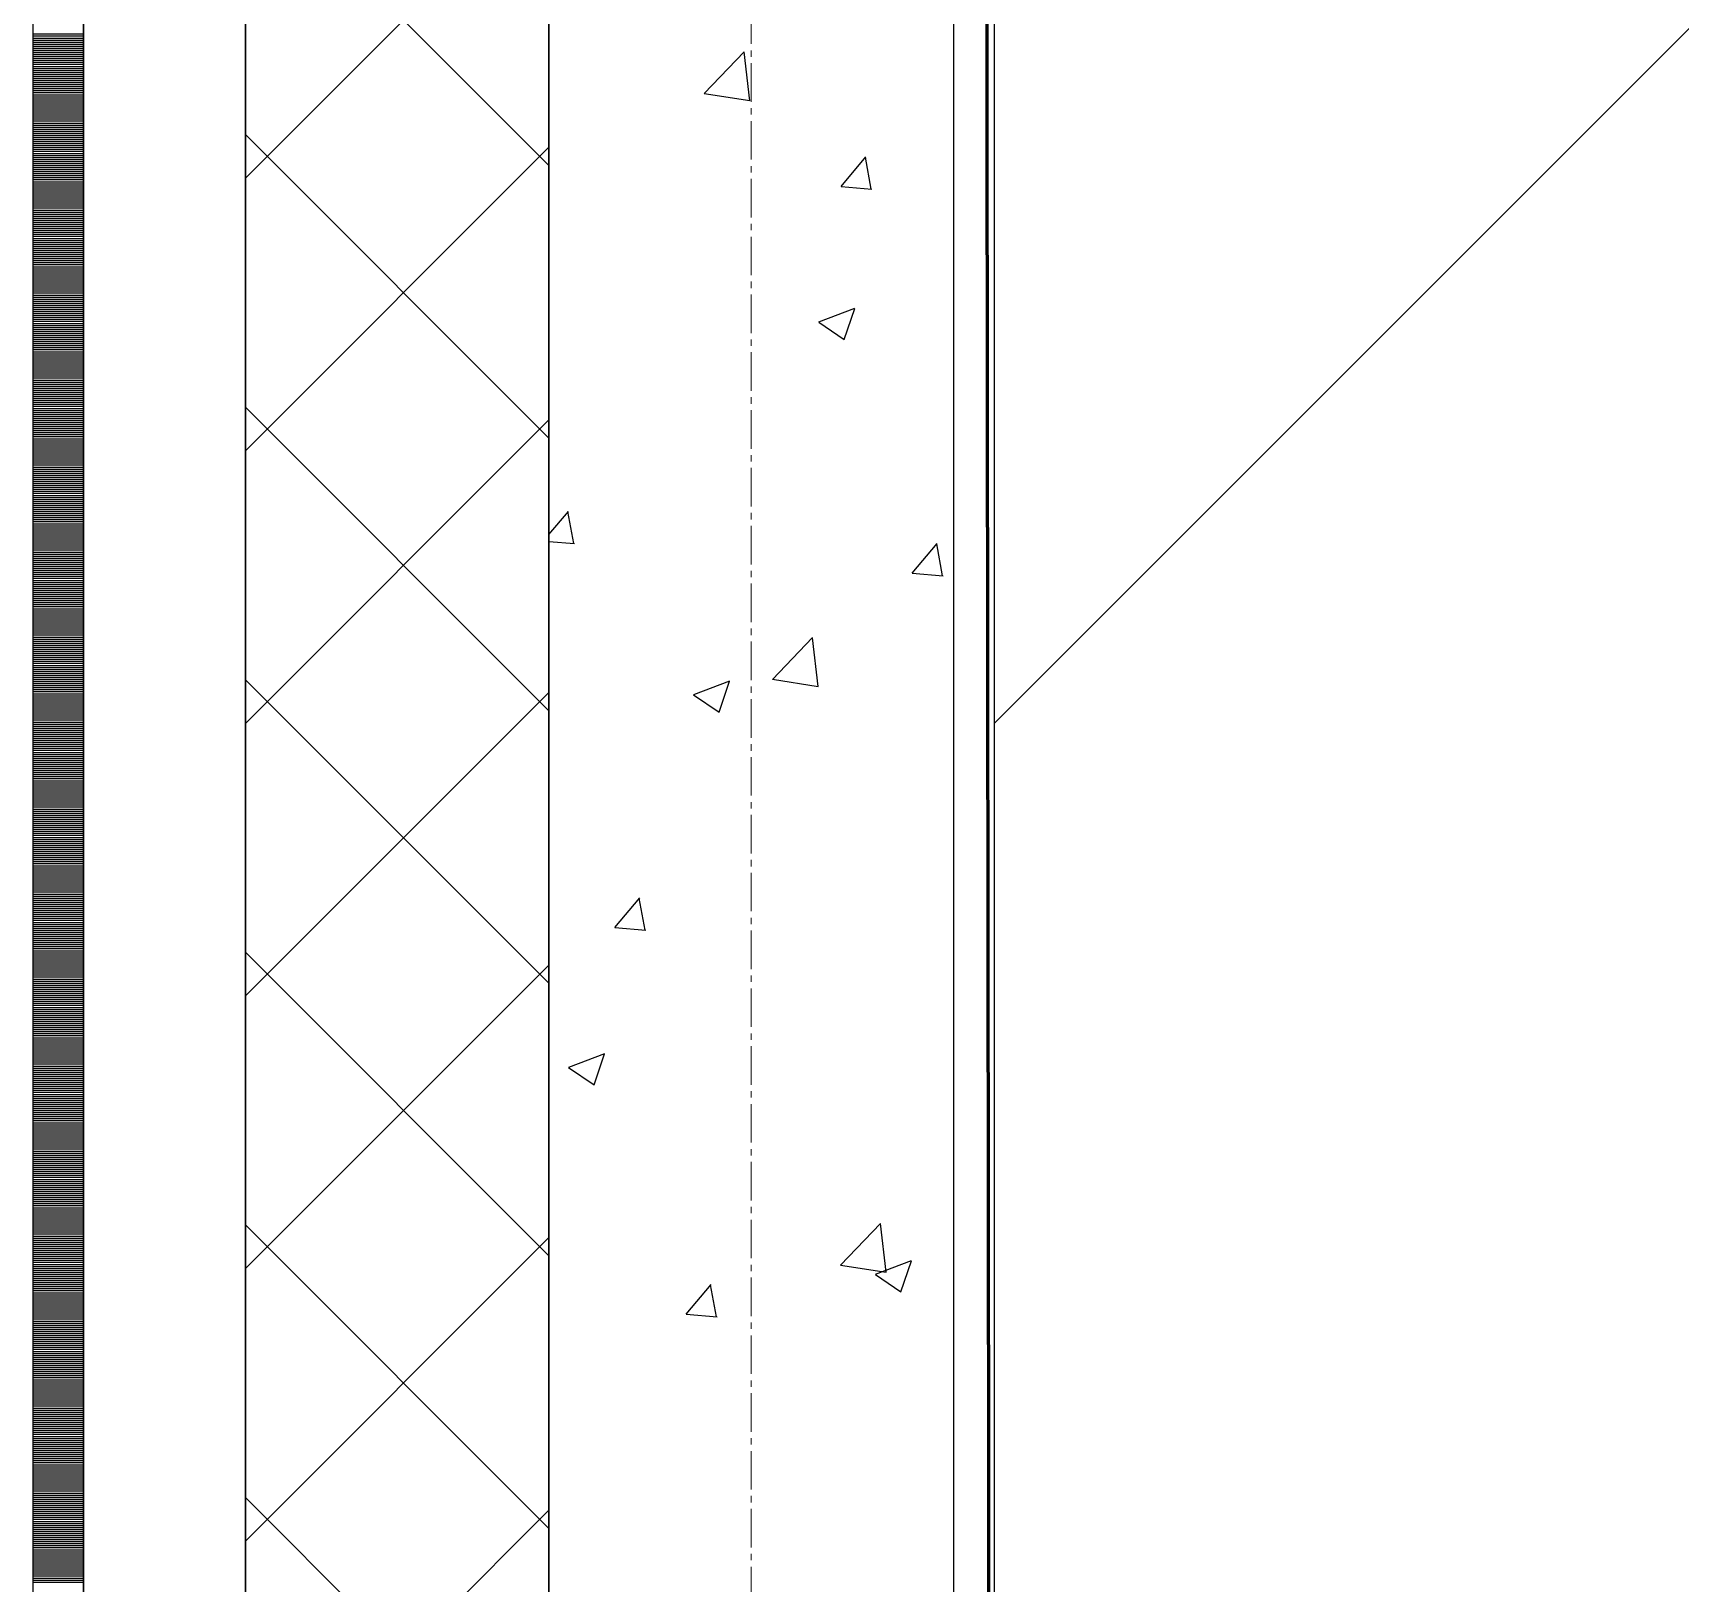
# Model space of a CAD drawing. Header units: millimetres. Extents: x 538266 to 1167394, y 114608 to 637157.
# Drawn here: x 1046079 to 1046893, y 526172 to 526938 of the extents above; entities that cross this region are included whole.
import ezdxf

# ---------------------------------------------------------------- set-up
doc = ezdxf.new("R2010")
doc.units = ezdxf.units.MM
doc.linetypes.add('CENTER2', pattern=[28.575, 19.05, -3.175, 3.175, -3.175])
doc.linetypes.add('DASHED', pattern=[19.05, 12.7, -6.35])
for name, color, linetype, lineweight in [('0) шт стен 3 эт', 150, 'Continuous', 60), ('АР_Стены ПЕНОблок', 52, 'Continuous', 20), ('АР_Тонкая', 254, 'Continuous', 5), ('АР_Утеплитель', 31, 'Continuous', 0), ('АР_Штриховка', 8, 'Continuous', 0)]:
    doc.layers.add(name, color=color, linetype=linetype, lineweight=lineweight)
doc.layers.add('АР_Делит', color=120, linetype='Continuous', lineweight=0, plot=False)
doc.layers.add('РД_Оси_100', color=7, linetype='Continuous', lineweight=0, true_color=0x525252)
doc.layers.add('ФВ-5', color=7, linetype='Continuous')

# ---------------------------------------------------------------- blocks, each defined once
blk = doc.blocks.new('СОШ_2200_АР_ОСИ_М100_28.05.24')
at = {"layer": 'АР_Делит', "color": 251, "linetype": 'DASHED', "true_color": 0x636466}
blk.add_lwpolyline([(114955, 135155), (114955, -355), (93595.036, -355), (93595.036, 13855), (94145, 13855), (94145, 68320), (66055, 68320), (66055, 13857.73), (83455, 13857.73), (83455, -355), (45245, -355), (45245, 13145), (44695, 13145), (44695, 26755), (45245, 26755), (45245, 68320), (20455, 68320), (20455, 26755), (27955, 26755), (27955, 13145), (-355, 13145), (-355, 100855)], dxfattribs=at)
at = {"layer": 'РД_Оси_100', "color": 251, "linetype": 'CENTER2', "true_color": 0x636466}
blk.add_line((0, -6155), (0, 139938.679), dxfattribs=at)
blk = doc.blocks.new('3_этаж1')
at = {"layer": 'АР_Стены ПЕНОблок', "color": 18, "linetype": 'Continuous', "lineweight": 25, "true_color": 0x000000}
for p, q in [((684283.57, 587568.74), (684283.57, 511368.74)), ((684483.57, 511368.74), (684483.57, 587568.74))]:
    blk.add_line(p, q, dxfattribs=at)
at = {"layer": 'АР_Тонкая', "color": 18, "linetype": 'Continuous', "lineweight": 25, "true_color": 0x000000}
for p, q in [((684028.57, 587568.74), (684028.57, 511368.74)), ((684053.57, 587568.74), (684053.57, 511368.74)), ((684053.57, 511368.74), (684053.57, 587568.74)), ((684133.57, 511368.74), (684133.57, 587568.74))]:
    blk.add_line(p, q, dxfattribs=at)
at = {"layer": 'АР_Утеплитель', "color": 18, "linetype": 'Continuous', "lineweight": 25, "true_color": 0x000000}
for p, q in [((684133.57, 587568.74), (684133.57, 511368.74)), ((684283.57, 511368.74), (684283.57, 587568.74))]:
    blk.add_line(p, q, dxfattribs=at)
at = {"layer": 'АР_Штриховка', "color": 18, "linetype": 'Continuous', "lineweight": 25, "true_color": 0x000000}
for p, q in [((684283.57, 526872.5), (684133.57, 527022.5)), ((684133.57, 526866.21), (684283.57, 527016.21)), ((684028.57, 526937.49), (684053.57, 526937.49)), ((684028.57, 526936.49), (684053.57, 526936.49)), ((684028.57, 526935.49), (684053.57, 526935.49)), ((684028.57, 526934.49), (684053.57, 526934.49)), ((684028.57, 526933.49), (684053.57, 526933.49)), ((684028.57, 526932.49), (684053.57, 526932.49)), ((684028.57, 526931.49), (684053.57, 526931.49)), ((684028.57, 526930.49), (684053.57, 526930.49)), ((684028.57, 526929.49), (684053.57, 526929.49)), ((684028.57, 526928.49), (684053.57, 526928.49)), ((684028.57, 526927.49), (684053.57, 526927.49)), ((684028.57, 526926.49), (684053.57, 526926.49)), ((684028.57, 526925.49), (684053.57, 526925.49)), ((684028.57, 526924.49), (684053.57, 526924.49)), ((684028.57, 526923.49), (684053.57, 526923.49)), ((684028.57, 526922.49), (684053.57, 526922.49)), ((684028.57, 526921.49), (684053.57, 526921.49)), ((684360.3, 526908.02), (684380.09, 526928.64)), ((684382.86, 526904.51), (684380.05, 526928.63)), ((684028.57, 526920.49), (684053.57, 526920.49)), ((684028.57, 526919.49), (684053.57, 526919.49)), ((684028.57, 526918.49), (684053.57, 526918.49)), ((684028.57, 526917.49), (684053.57, 526917.49)), ((684028.57, 526916.49), (684053.57, 526916.49)), ((684028.57, 526915.49), (684053.57, 526915.49)), ((684028.57, 526914.49), (684053.57, 526914.49)), ((684028.57, 526913.49), (684053.57, 526913.49)), ((684028.57, 526912.49), (684053.57, 526912.49)), ((684028.57, 526911.49), (684053.57, 526911.49)), ((684028.57, 526910.49), (684053.57, 526910.49)), ((684028.57, 526909.49), (684053.57, 526909.49)), ((684028.57, 526908.49), (684053.57, 526908.49)), ((684028.57, 526907.49), (684053.57, 526907.49)), ((684028.57, 526906.49), (684053.57, 526906.49)), ((684028.57, 526905.49), (684053.57, 526905.49)), ((684360.28, 526908.07), (684382.87, 526904.57)), ((684028.57, 526904.49), (684053.57, 526904.49)), ((684028.57, 526903.49), (684053.57, 526903.49)), ((684028.57, 526902.49), (684053.57, 526902.49)), ((684028.57, 526901.49), (684053.57, 526901.49)), ((684028.57, 526900.49), (684053.57, 526900.49)), ((684028.57, 526899.49), (684053.57, 526899.49)), ((684028.57, 526898.49), (684053.57, 526898.49)), ((684028.57, 526897.49), (684053.57, 526897.49)), ((684028.57, 526896.49), (684053.57, 526896.49)), ((684028.57, 526895.49), (684053.57, 526895.49)), ((684028.57, 526894.49), (684053.57, 526894.49)), ((684028.57, 526893.49), (684053.57, 526893.49)), ((684028.57, 526892.49), (684053.57, 526892.49)), ((684028.57, 526891.49), (684053.57, 526891.49)), ((684028.57, 526890.49), (684053.57, 526890.49)), ((684028.57, 526889.49), (684053.57, 526889.49)), ((684028.57, 526888.49), (684053.57, 526888.49)), ((684028.57, 526887.49), (684053.57, 526887.49)), ((684028.57, 526886.49), (684053.57, 526886.49)), ((684028.57, 526885.49), (684053.57, 526885.49)), ((684028.57, 526884.49), (684053.57, 526884.49)), ((684028.57, 526883.49), (684053.57, 526883.49)), ((684028.57, 526882.49), (684053.57, 526882.49)), ((684028.57, 526881.49), (684053.57, 526881.49)), ((684028.57, 526880.49), (684053.57, 526880.49)), ((684283.57, 526737.79), (684133.57, 526887.79)), ((684133.57, 526731.51), (684283.57, 526881.51)), ((684028.57, 526879.49), (684053.57, 526879.49)), ((684028.57, 526878.49), (684053.57, 526878.49)), ((684028.57, 526877.49), (684053.57, 526877.49)), ((684028.57, 526876.49), (684053.57, 526876.49)), ((684028.57, 526875.49), (684053.57, 526875.49)), ((684028.57, 526874.49), (684053.57, 526874.49)), ((684028.57, 526873.49), (684053.57, 526873.49)), ((684028.57, 526872.49), (684053.57, 526872.49)), ((684427.89, 526862.11), (684440.13, 526876.71)), ((684442.85, 526860.74), (684439.91, 526876.66)), ((684028.57, 526871.49), (684053.57, 526871.49)), ((684028.57, 526870.49), (684053.57, 526870.49)), ((684028.57, 526869.49), (684053.57, 526869.49)), ((684028.57, 526868.49), (684053.57, 526868.49)), ((684028.57, 526867.49), (684053.57, 526867.49)), ((684028.57, 526866.49), (684053.57, 526866.49)), ((684028.57, 526865.49), (684053.57, 526865.49)), ((684028.57, 526864.49), (684053.57, 526864.49)), ((684028.57, 526863.49), (684053.57, 526863.49)), ((684028.57, 526862.49), (684053.57, 526862.49)), ((684028.57, 526861.49), (684053.57, 526861.49)), ((684028.57, 526860.49), (684053.57, 526860.49)), ((684028.57, 526859.49), (684053.57, 526859.49)), ((684028.57, 526858.49), (684053.57, 526858.49)), ((684028.57, 526857.49), (684053.57, 526857.49)), ((684028.57, 526856.49), (684053.57, 526856.49)), ((684427.89, 526862.1), (684443.07, 526860.78)), ((684028.57, 526855.49), (684053.57, 526855.49)), ((684028.57, 526854.49), (684053.57, 526854.49)), ((684028.57, 526853.49), (684053.57, 526853.49)), ((684028.57, 526852.49), (684053.57, 526852.49)), ((684028.57, 526851.49), (684053.57, 526851.49)), ((684028.57, 526850.49), (684053.57, 526850.49)), ((684028.57, 526849.49), (684053.57, 526849.49)), ((684028.57, 526848.49), (684053.57, 526848.49)), ((684028.57, 526847.49), (684053.57, 526847.49)), ((684028.57, 526846.49), (684053.57, 526846.49)), ((684028.57, 526845.49), (684053.57, 526845.49)), ((684028.57, 526844.49), (684053.57, 526844.49)), ((684028.57, 526843.49), (684053.57, 526843.49)), ((684028.57, 526842.49), (684053.57, 526842.49)), ((684028.57, 526841.49), (684053.57, 526841.49)), ((684028.57, 526840.49), (684053.57, 526840.49)), ((684028.57, 526839.49), (684053.57, 526839.49)), ((684028.57, 526838.49), (684053.57, 526838.49)), ((684028.57, 526837.49), (684053.57, 526837.49)), ((684028.57, 526836.49), (684053.57, 526836.49)), ((684028.57, 526835.49), (684053.57, 526835.49)), ((684028.57, 526834.49), (684053.57, 526834.49)), ((684028.57, 526833.49), (684053.57, 526833.49)), ((684028.57, 526832.49), (684053.57, 526832.49)), ((684028.57, 526831.49), (684053.57, 526831.49)), ((684028.57, 526830.49), (684053.57, 526830.49)), ((684028.57, 526829.49), (684053.57, 526829.49)), ((684028.57, 526828.49), (684053.57, 526828.49)), ((684028.57, 526827.49), (684053.57, 526827.49)), ((684028.57, 526826.49), (684053.57, 526826.49)), ((684028.57, 526825.49), (684053.57, 526825.49)), ((684028.57, 526824.49), (684053.57, 526824.49)), ((684028.57, 526823.49), (684053.57, 526823.49)), ((684028.57, 526822.49), (684053.57, 526822.49)), ((684028.57, 526821.49), (684053.57, 526821.49)), ((684028.57, 526820.49), (684053.57, 526820.49)), ((684028.57, 526819.49), (684053.57, 526819.49)), ((684028.57, 526818.49), (684053.57, 526818.49)), ((684028.57, 526817.49), (684053.57, 526817.49)), ((684028.57, 526816.49), (684053.57, 526816.49)), ((684028.57, 526815.49), (684053.57, 526815.49)), ((684028.57, 526814.49), (684053.57, 526814.49)), ((684028.57, 526813.49), (684053.57, 526813.49)), ((684028.57, 526812.49), (684053.57, 526812.49)), ((684028.57, 526811.49), (684053.57, 526811.49)), ((684028.57, 526810.49), (684053.57, 526810.49)), ((684028.57, 526809.49), (684053.57, 526809.49)), ((684028.57, 526808.49), (684053.57, 526808.49)), ((684028.57, 526807.49), (684053.57, 526807.49)), ((684028.57, 526806.49), (684053.57, 526806.49)), ((684028.57, 526805.49), (684053.57, 526805.49)), ((684028.57, 526804.49), (684053.57, 526804.49)), ((684028.57, 526803.49), (684053.57, 526803.49)), ((684028.57, 526802.49), (684053.57, 526802.49)), ((684028.57, 526801.49), (684053.57, 526801.49)), ((684028.57, 526800.49), (684053.57, 526800.49)), ((684028.57, 526799.49), (684053.57, 526799.49)), ((684416.93, 526795.25), (684434.72, 526802.07)), ((684429.49, 526786.54), (684434.64, 526801.88)), ((684028.57, 526798.49), (684053.57, 526798.49)), ((684028.57, 526797.49), (684053.57, 526797.49)), ((684028.57, 526796.49), (684053.57, 526796.49)), ((684028.57, 526795.49), (684053.57, 526795.49)), ((684028.57, 526794.49), (684053.57, 526794.49)), ((684028.57, 526793.49), (684053.57, 526793.49)), ((684028.57, 526792.49), (684053.57, 526792.49)), ((684028.57, 526791.49), (684053.57, 526791.49)), ((684416.85, 526795.06), (684429.48, 526786.54)), ((684028.57, 526790.49), (684053.57, 526790.49)), ((684028.57, 526789.49), (684053.57, 526789.49)), ((684028.57, 526788.49), (684053.57, 526788.49)), ((684028.57, 526787.49), (684053.57, 526787.49)), ((684028.57, 526786.49), (684053.57, 526786.49)), ((684028.57, 526785.49), (684053.57, 526785.49)), ((684028.57, 526784.49), (684053.57, 526784.49)), ((684028.57, 526783.49), (684053.57, 526783.49)), ((684028.57, 526782.49), (684053.57, 526782.49)), ((684028.57, 526781.49), (684053.57, 526781.49)), ((684028.57, 526780.49), (684053.57, 526780.49)), ((684028.57, 526779.49), (684053.57, 526779.49)), ((684028.57, 526778.49), (684053.57, 526778.49)), ((684028.57, 526777.49), (684053.57, 526777.49)), ((684028.57, 526776.49), (684053.57, 526776.49)), ((684028.57, 526775.49), (684053.57, 526775.49)), ((684028.57, 526774.49), (684053.57, 526774.49)), ((684028.57, 526773.49), (684053.57, 526773.49)), ((684028.57, 526772.49), (684053.57, 526772.49)), ((684028.57, 526771.49), (684053.57, 526771.49)), ((684028.57, 526770.49), (684053.57, 526770.49)), ((684028.57, 526769.49), (684053.57, 526769.49)), ((684028.57, 526768.49), (684053.57, 526768.49)), ((684028.57, 526767.49), (684053.57, 526767.49)), ((684028.57, 526766.49), (684053.57, 526766.49)), ((684028.57, 526765.49), (684053.57, 526765.49)), ((684028.57, 526764.49), (684053.57, 526764.49)), ((684028.57, 526763.49), (684053.57, 526763.49)), ((684028.57, 526762.49), (684053.57, 526762.49)), ((684028.57, 526761.49), (684053.57, 526761.49)), ((684028.57, 526760.49), (684053.57, 526760.49)), ((684028.57, 526759.49), (684053.57, 526759.49)), ((684028.57, 526758.49), (684053.57, 526758.49)), ((684028.57, 526757.49), (684053.57, 526757.49)), ((684028.57, 526756.49), (684053.57, 526756.49)), ((684028.57, 526755.49), (684053.57, 526755.49)), ((684028.57, 526754.49), (684053.57, 526754.49)), ((684028.57, 526753.49), (684053.57, 526753.49)), ((684028.57, 526752.49), (684053.57, 526752.49)), ((684028.57, 526751.49), (684053.57, 526751.49)), ((684028.57, 526750.49), (684053.57, 526750.49)), ((684283.57, 526603.09), (684133.57, 526753.09)), ((684028.57, 526749.49), (684053.57, 526749.49)), ((684028.57, 526748.49), (684053.57, 526748.49)), ((684028.57, 526747.49), (684053.57, 526747.49)), ((684028.57, 526746.49), (684053.57, 526746.49)), ((684028.57, 526745.49), (684053.57, 526745.49)), ((684028.57, 526744.49), (684053.57, 526744.49)), ((684028.57, 526743.49), (684053.57, 526743.49)), ((684028.57, 526742.49), (684053.57, 526742.49)), ((684133.57, 526596.8), (684283.57, 526746.8)), ((684028.57, 526741.49), (684053.57, 526741.49)), ((684028.57, 526740.49), (684053.57, 526740.49)), ((684028.57, 526739.49), (684053.57, 526739.49)), ((684028.57, 526738.49), (684053.57, 526738.49)), ((684028.57, 526737.49), (684053.57, 526737.49)), ((684028.57, 526736.49), (684053.57, 526736.49)), ((684028.57, 526735.49), (684053.57, 526735.49)), ((684028.57, 526734.49), (684053.57, 526734.49)), ((684028.57, 526733.49), (684053.57, 526733.49)), ((684028.57, 526732.49), (684053.57, 526732.49)), ((684028.57, 526731.49), (684053.57, 526731.49)), ((684028.57, 526730.49), (684053.57, 526730.49)), ((684028.57, 526729.49), (684053.57, 526729.49)), ((684028.57, 526728.49), (684053.57, 526728.49)), ((684028.57, 526727.49), (684053.57, 526727.49)), ((684028.57, 526726.49), (684053.57, 526726.49)), ((684028.57, 526725.49), (684053.57, 526725.49)), ((684028.57, 526724.49), (684053.57, 526724.49)), ((684028.57, 526723.49), (684053.57, 526723.49)), ((684028.57, 526722.49), (684053.57, 526722.49)), ((684028.57, 526721.49), (684053.57, 526721.49)), ((684028.57, 526720.49), (684053.57, 526720.49)), ((684028.57, 526719.49), (684053.57, 526719.49)), ((684028.57, 526718.49), (684053.57, 526718.49)), ((684028.57, 526717.49), (684053.57, 526717.49)), ((684028.57, 526716.49), (684053.57, 526716.49)), ((684028.57, 526715.49), (684053.57, 526715.49)), ((684028.57, 526714.49), (684053.57, 526714.49)), ((684028.57, 526713.49), (684053.57, 526713.49)), ((684028.57, 526712.49), (684053.57, 526712.49)), ((684028.57, 526711.49), (684053.57, 526711.49)), ((684028.57, 526710.49), (684053.57, 526710.49)), ((684028.57, 526709.49), (684053.57, 526709.49)), ((684028.57, 526708.49), (684053.57, 526708.49)), ((684028.57, 526707.49), (684053.57, 526707.49)), ((684028.57, 526706.49), (684053.57, 526706.49)), ((684028.57, 526705.49), (684053.57, 526705.49)), ((684028.57, 526704.49), (684053.57, 526704.49)), ((684028.57, 526703.49), (684053.57, 526703.49)), ((684028.57, 526702.49), (684053.57, 526702.49)), ((684028.57, 526701.49), (684053.57, 526701.49)), ((684283.57, 526690.13), (684293.19, 526701.59)), ((684295.91, 526685.62), (684292.97, 526701.54)), ((684028.57, 526700.49), (684053.57, 526700.49)), ((684028.57, 526699.49), (684053.57, 526699.49)), ((684028.57, 526698.49), (684053.57, 526698.49)), ((684028.57, 526697.49), (684053.57, 526697.49)), ((684028.57, 526696.49), (684053.57, 526696.49)), ((684028.57, 526695.49), (684053.57, 526695.49)), ((684028.57, 526694.49), (684053.57, 526694.49)), ((684028.57, 526693.49), (684053.57, 526693.49)), ((684028.57, 526692.49), (684053.57, 526692.49)), ((684028.57, 526691.49), (684053.57, 526691.49)), ((684028.57, 526690.49), (684053.57, 526690.49)), ((684028.57, 526689.49), (684053.57, 526689.49)), ((684028.57, 526688.49), (684053.57, 526688.49)), ((684028.57, 526687.49), (684053.57, 526687.49)), ((684028.57, 526686.49), (684053.57, 526686.49)), ((684028.57, 526685.49), (684053.57, 526685.49)), ((684283.57, 526686.76), (684296.13, 526685.66)), ((684463.13, 526671.06), (684475.37, 526685.65)), ((684478.09, 526669.68), (684475.16, 526685.6)), ((684028.57, 526684.49), (684053.57, 526684.49)), ((684028.57, 526683.49), (684053.57, 526683.49)), ((684028.57, 526682.49), (684053.57, 526682.49)), ((684028.57, 526681.49), (684053.57, 526681.49)), ((684028.57, 526680.49), (684053.57, 526680.49)), ((684028.57, 526679.49), (684053.57, 526679.49)), ((684028.57, 526678.49), (684053.57, 526678.49)), ((684028.57, 526677.49), (684053.57, 526677.49)), ((684028.57, 526676.49), (684053.57, 526676.49)), ((684028.57, 526675.49), (684053.57, 526675.49)), ((684028.57, 526674.49), (684053.57, 526674.49)), ((684028.57, 526673.49), (684053.57, 526673.49)), ((684028.57, 526672.49), (684053.57, 526672.49)), ((684028.57, 526671.49), (684053.57, 526671.49)), ((684028.57, 526670.49), (684053.57, 526670.49)), ((684028.57, 526669.49), (684053.57, 526669.49)), ((684028.57, 526668.49), (684053.57, 526668.49)), ((684463.13, 526671.05), (684478.31, 526669.72)), ((684028.57, 526667.49), (684053.57, 526667.49)), ((684028.57, 526666.49), (684053.57, 526666.49)), ((684028.57, 526665.49), (684053.57, 526665.49)), ((684028.57, 526664.49), (684053.57, 526664.49)), ((684028.57, 526663.49), (684053.57, 526663.49)), ((684028.57, 526662.49), (684053.57, 526662.49)), ((684028.57, 526661.49), (684053.57, 526661.49)), ((684028.57, 526660.49), (684053.57, 526660.49)), ((684028.57, 526659.49), (684053.57, 526659.49)), ((684028.57, 526658.49), (684053.57, 526658.49)), ((684028.57, 526657.49), (684053.57, 526657.49)), ((684028.57, 526656.49), (684053.57, 526656.49)), ((684028.57, 526655.49), (684053.57, 526655.49)), ((684028.57, 526654.49), (684053.57, 526654.49)), ((684028.57, 526653.49), (684053.57, 526653.49)), ((684028.57, 526652.49), (684053.57, 526652.49)), ((684028.57, 526651.49), (684053.57, 526651.49)), ((684028.57, 526650.49), (684053.57, 526650.49)), ((684028.57, 526649.49), (684053.57, 526649.49)), ((684028.57, 526648.49), (684053.57, 526648.49)), ((684028.57, 526647.49), (684053.57, 526647.49)), ((684028.57, 526646.49), (684053.57, 526646.49)), ((684028.57, 526645.49), (684053.57, 526645.49)), ((684028.57, 526644.49), (684053.57, 526644.49)), ((684028.57, 526643.49), (684053.57, 526643.49)), ((684028.57, 526642.49), (684053.57, 526642.49)), ((684028.57, 526641.49), (684053.57, 526641.49)), ((684028.57, 526640.49), (684053.57, 526640.49)), ((684028.57, 526639.49), (684053.57, 526639.49)), ((684028.57, 526638.49), (684053.57, 526638.49)), ((684028.57, 526637.49), (684053.57, 526637.49)), ((684028.57, 526636.49), (684053.57, 526636.49)), ((684393.98, 526618.55), (684413.76, 526639.17)), ((684416.53, 526615.04), (684413.72, 526639.16)), ((684028.57, 526635.49), (684053.57, 526635.49)), ((684028.57, 526634.49), (684053.57, 526634.49)), ((684028.57, 526633.49), (684053.57, 526633.49)), ((684028.57, 526632.49), (684053.57, 526632.49)), ((684028.57, 526631.49), (684053.57, 526631.49)), ((684028.57, 526630.49), (684053.57, 526630.49)), ((684028.57, 526629.49), (684053.57, 526629.49)), ((684028.57, 526628.49), (684053.57, 526628.49)), ((684028.57, 526627.49), (684053.57, 526627.49)), ((684028.57, 526626.49), (684053.57, 526626.49)), ((684028.57, 526625.49), (684053.57, 526625.49)), ((684028.57, 526624.49), (684053.57, 526624.49)), ((684028.57, 526623.49), (684053.57, 526623.49)), ((684028.57, 526622.49), (684053.57, 526622.49)), ((684028.57, 526621.49), (684053.57, 526621.49)), ((684028.57, 526620.49), (684053.57, 526620.49)), ((684028.57, 526619.49), (684053.57, 526619.49)), ((684028.57, 526618.49), (684053.57, 526618.49)), ((684028.57, 526617.49), (684053.57, 526617.49)), ((684028.57, 526616.49), (684053.57, 526616.49)), ((684028.57, 526615.49), (684053.57, 526615.49)), ((684028.57, 526614.49), (684053.57, 526614.49)), ((684028.57, 526613.49), (684053.57, 526613.49)), ((684028.57, 526612.49), (684053.57, 526612.49)), ((684028.57, 526611.49), (684053.57, 526611.49)), ((684283.57, 526468.39), (684133.57, 526618.39)), ((684133.57, 526462.1), (684283.57, 526612.1)), ((684355.13, 526611.06), (684372.92, 526617.88)), ((684367.69, 526602.35), (684372.84, 526617.7)), ((684393.95, 526618.61), (684416.54, 526615.1)), ((684028.57, 526610.49), (684053.57, 526610.49)), ((684028.57, 526609.49), (684053.57, 526609.49)), ((684028.57, 526608.49), (684053.57, 526608.49)), ((684028.57, 526607.49), (684053.57, 526607.49)), ((684028.57, 526606.49), (684053.57, 526606.49)), ((684028.57, 526605.49), (684053.57, 526605.49)), ((684028.57, 526604.49), (684053.57, 526604.49)), ((684028.57, 526603.49), (684053.57, 526603.49)), ((684355.05, 526610.87), (684367.68, 526602.35)), ((684028.57, 526602.49), (684053.57, 526602.49)), ((684028.57, 526601.49), (684053.57, 526601.49)), ((684028.57, 526600.49), (684053.57, 526600.49)), ((684028.57, 526599.49), (684053.57, 526599.49)), ((684028.57, 526598.49), (684053.57, 526598.49)), ((684028.57, 526597.49), (684053.57, 526597.49)), ((684028.57, 526596.49), (684053.57, 526596.49)), ((684028.57, 526595.49), (684053.57, 526595.49)), ((684028.57, 526594.49), (684053.57, 526594.49)), ((684028.57, 526593.49), (684053.57, 526593.49)), ((684028.57, 526592.49), (684053.57, 526592.49)), ((684028.57, 526591.49), (684053.57, 526591.49)), ((684028.57, 526590.49), (684053.57, 526590.49)), ((684028.57, 526589.49), (684053.57, 526589.49)), ((684028.57, 526588.49), (684053.57, 526588.49)), ((684028.57, 526587.49), (684053.57, 526587.49)), ((684028.57, 526586.49), (684053.57, 526586.49)), ((684028.57, 526585.49), (684053.57, 526585.49)), ((684028.57, 526584.49), (684053.57, 526584.49)), ((684028.57, 526583.49), (684053.57, 526583.49)), ((684028.57, 526582.49), (684053.57, 526582.49)), ((684028.57, 526581.49), (684053.57, 526581.49)), ((684028.57, 526580.49), (684053.57, 526580.49)), ((684028.57, 526579.49), (684053.57, 526579.49)), ((684028.57, 526578.49), (684053.57, 526578.49)), ((684028.57, 526577.49), (684053.57, 526577.49)), ((684028.57, 526576.49), (684053.57, 526576.49)), ((684028.57, 526575.49), (684053.57, 526575.49)), ((684028.57, 526574.49), (684053.57, 526574.49)), ((684028.57, 526573.49), (684053.57, 526573.49)), ((684028.57, 526572.49), (684053.57, 526572.49)), ((684028.57, 526571.49), (684053.57, 526571.49)), ((684028.57, 526570.49), (684053.57, 526570.49)), ((684028.57, 526569.49), (684053.57, 526569.49)), ((684028.57, 526568.49), (684053.57, 526568.49)), ((684028.57, 526567.49), (684053.57, 526567.49)), ((684028.57, 526566.49), (684053.57, 526566.49)), ((684028.57, 526565.49), (684053.57, 526565.49)), ((684028.57, 526564.49), (684053.57, 526564.49)), ((684028.57, 526563.49), (684053.57, 526563.49)), ((684028.57, 526562.49), (684053.57, 526562.49)), ((684028.57, 526561.49), (684053.57, 526561.49)), ((684028.57, 526560.49), (684053.57, 526560.49)), ((684028.57, 526559.49), (684053.57, 526559.49)), ((684028.57, 526558.49), (684053.57, 526558.49)), ((684028.57, 526557.49), (684053.57, 526557.49)), ((684028.57, 526556.49), (684053.57, 526556.49)), ((684028.57, 526555.49), (684053.57, 526555.49)), ((684028.57, 526554.49), (684053.57, 526554.49)), ((684028.57, 526553.49), (684053.57, 526553.49)), ((684028.57, 526552.49), (684053.57, 526552.49)), ((684028.57, 526551.49), (684053.57, 526551.49)), ((684028.57, 526550.49), (684053.57, 526550.49)), ((684028.57, 526549.49), (684053.57, 526549.49)), ((684028.57, 526548.49), (684053.57, 526548.49)), ((684028.57, 526547.49), (684053.57, 526547.49)), ((684028.57, 526546.49), (684053.57, 526546.49)), ((684028.57, 526545.49), (684053.57, 526545.49)), ((684028.57, 526544.49), (684053.57, 526544.49)), ((684028.57, 526543.49), (684053.57, 526543.49)), ((684028.57, 526542.49), (684053.57, 526542.49)), ((684028.57, 526541.49), (684053.57, 526541.49)), ((684028.57, 526540.49), (684053.57, 526540.49)), ((684028.57, 526539.49), (684053.57, 526539.49)), ((684028.57, 526538.49), (684053.57, 526538.49)), ((684028.57, 526537.49), (684053.57, 526537.49)), ((684028.57, 526536.49), (684053.57, 526536.49)), ((684028.57, 526535.49), (684053.57, 526535.49)), ((684028.57, 526534.49), (684053.57, 526534.49)), ((684028.57, 526533.49), (684053.57, 526533.49)), ((684028.57, 526532.49), (684053.57, 526532.49)), ((684028.57, 526531.49), (684053.57, 526531.49)), ((684028.57, 526530.49), (684053.57, 526530.49)), ((684028.57, 526529.49), (684053.57, 526529.49)), ((684028.57, 526528.49), (684053.57, 526528.49)), ((684028.57, 526527.49), (684053.57, 526527.49)), ((684028.57, 526526.49), (684053.57, 526526.49)), ((684028.57, 526525.49), (684053.57, 526525.49)), ((684028.57, 526524.49), (684053.57, 526524.49)), ((684028.57, 526523.49), (684053.57, 526523.49)), ((684028.57, 526522.49), (684053.57, 526522.49)), ((684028.57, 526521.49), (684053.57, 526521.49)), ((684028.57, 526520.49), (684053.57, 526520.49)), ((684028.57, 526519.49), (684053.57, 526519.49)), ((684028.57, 526518.49), (684053.57, 526518.49)), ((684028.57, 526517.49), (684053.57, 526517.49)), ((684028.57, 526516.49), (684053.57, 526516.49)), ((684028.57, 526515.49), (684053.57, 526515.49)), ((684028.57, 526514.49), (684053.57, 526514.49)), ((684028.57, 526513.49), (684053.57, 526513.49)), ((684028.57, 526512.49), (684053.57, 526512.49)), ((684028.57, 526511.49), (684053.57, 526511.49)), ((684028.57, 526510.49), (684053.57, 526510.49)), ((684028.57, 526509.49), (684053.57, 526509.49)), ((684028.57, 526508.49), (684053.57, 526508.49)), ((684028.57, 526507.49), (684053.57, 526507.49)), ((684028.57, 526506.49), (684053.57, 526506.49)), ((684316.19, 526495.94), (684328.43, 526510.53)), ((684331.15, 526494.56), (684328.22, 526510.48)), ((684028.57, 526505.49), (684053.57, 526505.49)), ((684028.57, 526504.49), (684053.57, 526504.49)), ((684028.57, 526503.49), (684053.57, 526503.49)), ((684028.57, 526502.49), (684053.57, 526502.49)), ((684028.57, 526501.49), (684053.57, 526501.49)), ((684028.57, 526500.49), (684053.57, 526500.49)), ((684028.57, 526499.49), (684053.57, 526499.49)), ((684028.57, 526498.49), (684053.57, 526498.49)), ((684028.57, 526497.49), (684053.57, 526497.49)), ((684028.57, 526496.49), (684053.57, 526496.49)), ((684028.57, 526495.49), (684053.57, 526495.49)), ((684028.57, 526494.49), (684053.57, 526494.49)), ((684028.57, 526493.49), (684053.57, 526493.49)), ((684028.57, 526492.49), (684053.57, 526492.49)), ((684028.57, 526491.49), (684053.57, 526491.49)), ((684028.57, 526490.49), (684053.57, 526490.49)), ((684028.57, 526489.49), (684053.57, 526489.49)), ((684316.19, 526495.93), (684331.37, 526494.6)), ((684028.57, 526488.49), (684053.57, 526488.49)), ((684028.57, 526487.49), (684053.57, 526487.49)), ((684028.57, 526486.49), (684053.57, 526486.49)), ((684028.57, 526485.49), (684053.57, 526485.49)), ((684028.57, 526484.49), (684053.57, 526484.49)), ((684028.57, 526483.49), (684053.57, 526483.49)), ((684028.57, 526482.49), (684053.57, 526482.49)), ((684028.57, 526481.49), (684053.57, 526481.49)), ((684283.57, 526333.68), (684133.57, 526483.68)), ((684028.57, 526480.49), (684053.57, 526480.49)), ((684028.57, 526479.49), (684053.57, 526479.49)), ((684028.57, 526478.49), (684053.57, 526478.49)), ((684028.57, 526477.49), (684053.57, 526477.49)), ((684028.57, 526476.49), (684053.57, 526476.49)), ((684028.57, 526475.49), (684053.57, 526475.49)), ((684028.57, 526474.49), (684053.57, 526474.49)), ((684028.57, 526473.49), (684053.57, 526473.49)), ((684133.57, 526327.39), (684283.57, 526477.39)), ((684028.57, 526472.49), (684053.57, 526472.49)), ((684028.57, 526471.49), (684053.57, 526471.49)), ((684028.57, 526470.49), (684053.57, 526470.49)), ((684028.57, 526469.49), (684053.57, 526469.49)), ((684028.57, 526468.49), (684053.57, 526468.49)), ((684028.57, 526467.49), (684053.57, 526467.49)), ((684028.57, 526466.49), (684053.57, 526466.49)), ((684028.57, 526465.49), (684053.57, 526465.49)), ((684028.57, 526464.49), (684053.57, 526464.49)), ((684028.57, 526463.49), (684053.57, 526463.49)), ((684028.57, 526462.49), (684053.57, 526462.49)), ((684028.57, 526461.49), (684053.57, 526461.49)), ((684028.57, 526460.49), (684053.57, 526460.49)), ((684028.57, 526459.49), (684053.57, 526459.49)), ((684028.57, 526458.49), (684053.57, 526458.49)), ((684028.57, 526457.49), (684053.57, 526457.49)), ((684028.57, 526456.49), (684053.57, 526456.49)), ((684028.57, 526455.49), (684053.57, 526455.49)), ((684028.57, 526454.49), (684053.57, 526454.49)), ((684028.57, 526453.49), (684053.57, 526453.49)), ((684028.57, 526452.49), (684053.57, 526452.49)), ((684028.57, 526451.49), (684053.57, 526451.49)), ((684028.57, 526450.49), (684053.57, 526450.49)), ((684028.57, 526449.49), (684053.57, 526449.49)), ((684028.57, 526448.49), (684053.57, 526448.49)), ((684028.57, 526447.49), (684053.57, 526447.49)), ((684028.57, 526446.49), (684053.57, 526446.49)), ((684028.57, 526445.49), (684053.57, 526445.49)), ((684028.57, 526444.49), (684053.57, 526444.49)), ((684028.57, 526443.49), (684053.57, 526443.49)), ((684028.57, 526442.49), (684053.57, 526442.49)), ((684028.57, 526441.49), (684053.57, 526441.49)), ((684028.57, 526440.49), (684053.57, 526440.49)), ((684028.57, 526439.49), (684053.57, 526439.49)), ((684028.57, 526438.49), (684053.57, 526438.49)), ((684028.57, 526437.49), (684053.57, 526437.49)), ((684028.57, 526436.49), (684053.57, 526436.49)), ((684028.57, 526435.49), (684053.57, 526435.49)), ((684028.57, 526434.49), (684053.57, 526434.49)), ((684028.57, 526433.49), (684053.57, 526433.49)), ((684028.57, 526432.49), (684053.57, 526432.49)), ((684293.33, 526426.87), (684311.11, 526433.7)), ((684305.89, 526418.16), (684311.04, 526433.51)), ((684028.57, 526431.49), (684053.57, 526431.49)), ((684028.57, 526430.49), (684053.57, 526430.49)), ((684028.57, 526429.49), (684053.57, 526429.49)), ((684028.57, 526428.49), (684053.57, 526428.49)), ((684028.57, 526427.49), (684053.57, 526427.49)), ((684028.57, 526426.49), (684053.57, 526426.49)), ((684028.57, 526425.49), (684053.57, 526425.49)), ((684028.57, 526424.49), (684053.57, 526424.49)), ((684293.25, 526426.68), (684305.88, 526418.16)), ((684028.57, 526423.49), (684053.57, 526423.49)), ((684028.57, 526422.49), (684053.57, 526422.49)), ((684028.57, 526421.49), (684053.57, 526421.49)), ((684028.57, 526420.49), (684053.57, 526420.49)), ((684028.57, 526419.49), (684053.57, 526419.49)), ((684028.57, 526418.49), (684053.57, 526418.49)), ((684028.57, 526417.49), (684053.57, 526417.49)), ((684028.57, 526416.49), (684053.57, 526416.49)), ((684028.57, 526415.49), (684053.57, 526415.49)), ((684028.57, 526414.49), (684053.57, 526414.49)), ((684028.57, 526413.49), (684053.57, 526413.49)), ((684028.57, 526412.49), (684053.57, 526412.49)), ((684028.57, 526411.49), (684053.57, 526411.49)), ((684028.57, 526410.49), (684053.57, 526410.49)), ((684028.57, 526409.49), (684053.57, 526409.49)), ((684028.57, 526408.49), (684053.57, 526408.49)), ((684028.57, 526407.49), (684053.57, 526407.49)), ((684028.57, 526406.49), (684053.57, 526406.49)), ((684028.57, 526405.49), (684053.57, 526405.49)), ((684028.57, 526404.49), (684053.57, 526404.49)), ((684028.57, 526403.49), (684053.57, 526403.49)), ((684028.57, 526402.49), (684053.57, 526402.49)), ((684028.57, 526401.49), (684053.57, 526401.49)), ((684028.57, 526400.49), (684053.57, 526400.49)), ((684028.57, 526399.49), (684053.57, 526399.49)), ((684028.57, 526398.49), (684053.57, 526398.49)), ((684028.57, 526397.49), (684053.57, 526397.49)), ((684028.57, 526396.49), (684053.57, 526396.49)), ((684028.57, 526395.49), (684053.57, 526395.49)), ((684028.57, 526394.49), (684053.57, 526394.49)), ((684028.57, 526393.49), (684053.57, 526393.49)), ((684028.57, 526392.49), (684053.57, 526392.49)), ((684028.57, 526391.49), (684053.57, 526391.49)), ((684028.57, 526390.49), (684053.57, 526390.49)), ((684028.57, 526389.49), (684053.57, 526389.49)), ((684028.57, 526388.49), (684053.57, 526388.49)), ((684028.57, 526387.49), (684053.57, 526387.49)), ((684028.57, 526386.49), (684053.57, 526386.49)), ((684028.57, 526385.49), (684053.57, 526385.49)), ((684028.57, 526384.49), (684053.57, 526384.49)), ((684028.57, 526383.49), (684053.57, 526383.49)), ((684028.57, 526382.49), (684053.57, 526382.49)), ((684028.57, 526381.49), (684053.57, 526381.49)), ((684028.57, 526380.49), (684053.57, 526380.49)), ((684028.57, 526379.49), (684053.57, 526379.49)), ((684028.57, 526378.49), (684053.57, 526378.49)), ((684028.57, 526377.49), (684053.57, 526377.49)), ((684028.57, 526376.49), (684053.57, 526376.49)), ((684028.57, 526375.49), (684053.57, 526375.49)), ((684028.57, 526374.49), (684053.57, 526374.49)), ((684028.57, 526373.49), (684053.57, 526373.49)), ((684028.57, 526372.49), (684053.57, 526372.49)), ((684028.57, 526371.49), (684053.57, 526371.49)), ((684028.57, 526370.49), (684053.57, 526370.49)), ((684028.57, 526369.49), (684053.57, 526369.49)), ((684028.57, 526368.49), (684053.57, 526368.49)), ((684028.57, 526367.49), (684053.57, 526367.49)), ((684028.57, 526366.49), (684053.57, 526366.49)), ((684028.57, 526365.49), (684053.57, 526365.49)), ((684028.57, 526364.49), (684053.57, 526364.49)), ((684028.57, 526363.49), (684053.57, 526363.49)), ((684028.57, 526362.49), (684053.57, 526362.49)), ((684028.57, 526361.49), (684053.57, 526361.49)), ((684028.57, 526360.49), (684053.57, 526360.49)), ((684028.57, 526359.49), (684053.57, 526359.49)), ((684028.57, 526358.49), (684053.57, 526358.49)), ((684028.57, 526357.49), (684053.57, 526357.49)), ((684028.57, 526356.49), (684053.57, 526356.49)), ((684028.57, 526355.49), (684053.57, 526355.49)), ((684028.57, 526354.49), (684053.57, 526354.49)), ((684028.57, 526353.49), (684053.57, 526353.49)), ((684028.57, 526352.49), (684053.57, 526352.49)), ((684028.57, 526351.49), (684053.57, 526351.49)), ((684028.57, 526350.49), (684053.57, 526350.49)), ((684028.57, 526349.49), (684053.57, 526349.49)), ((684028.57, 526348.49), (684053.57, 526348.49)), ((684028.57, 526347.49), (684053.57, 526347.49)), ((684028.57, 526346.49), (684053.57, 526346.49)), ((684028.57, 526345.49), (684053.57, 526345.49)), ((684028.57, 526344.49), (684053.57, 526344.49)), ((684028.57, 526343.49), (684053.57, 526343.49)), ((684283.57, 526198.98), (684133.57, 526348.98)), ((684427.65, 526329.08), (684447.44, 526349.7)), ((684450.2, 526325.57), (684447.4, 526349.69)), ((684028.57, 526342.49), (684053.57, 526342.49)), ((684028.57, 526341.49), (684053.57, 526341.49)), ((684028.57, 526340.49), (684053.57, 526340.49)), ((684028.57, 526339.49), (684053.57, 526339.49)), ((684028.57, 526338.49), (684053.57, 526338.49)), ((684028.57, 526337.49), (684053.57, 526337.49)), ((684028.57, 526336.49), (684053.57, 526336.49)), ((684028.57, 526335.49), (684053.57, 526335.49)), ((684133.57, 526192.69), (684283.57, 526342.69)), ((684028.57, 526334.49), (684053.57, 526334.49)), ((684028.57, 526333.49), (684053.57, 526333.49)), ((684028.57, 526332.49), (684053.57, 526332.49)), ((684028.57, 526331.49), (684053.57, 526331.49)), ((684028.57, 526330.49), (684053.57, 526330.49)), ((684028.57, 526329.49), (684053.57, 526329.49)), ((684028.57, 526328.49), (684053.57, 526328.49)), ((684028.57, 526327.49), (684053.57, 526327.49)), ((684427.62, 526329.14), (684450.21, 526325.64)), ((684444.94, 526324.6), (684462.73, 526331.43)), ((684457.5, 526315.89), (684462.65, 526331.24)), ((684028.57, 526326.49), (684053.57, 526326.49)), ((684028.57, 526325.49), (684053.57, 526325.49)), ((684028.57, 526324.49), (684053.57, 526324.49)), ((684028.57, 526323.49), (684053.57, 526323.49)), ((684028.57, 526322.49), (684053.57, 526322.49)), ((684028.57, 526321.49), (684053.57, 526321.49)), ((684028.57, 526320.49), (684053.57, 526320.49)), ((684028.57, 526319.49), (684053.57, 526319.49)), ((684028.57, 526318.49), (684053.57, 526318.49)), ((684351.43, 526304.88), (684363.68, 526319.48)), ((684366.4, 526303.5), (684363.46, 526319.43)), ((684444.86, 526324.42), (684457.49, 526315.9)), ((684028.57, 526317.49), (684053.57, 526317.49)), ((684028.57, 526316.49), (684053.57, 526316.49)), ((684028.57, 526315.49), (684053.57, 526315.49)), ((684028.57, 526314.49), (684053.57, 526314.49)), ((684028.57, 526313.49), (684053.57, 526313.49)), ((684028.57, 526312.49), (684053.57, 526312.49)), ((684028.57, 526311.49), (684053.57, 526311.49)), ((684028.57, 526310.49), (684053.57, 526310.49)), ((684028.57, 526309.49), (684053.57, 526309.49)), ((684028.57, 526308.49), (684053.57, 526308.49)), ((684028.57, 526307.49), (684053.57, 526307.49)), ((684028.57, 526306.49), (684053.57, 526306.49)), ((684028.57, 526305.49), (684053.57, 526305.49)), ((684028.57, 526304.49), (684053.57, 526304.49)), ((684028.57, 526303.49), (684053.57, 526303.49)), ((684028.57, 526302.49), (684053.57, 526302.49)), ((684351.43, 526304.87), (684366.61, 526303.54)), ((684028.57, 526301.49), (684053.57, 526301.49)), ((684028.57, 526300.49), (684053.57, 526300.49)), ((684028.57, 526299.49), (684053.57, 526299.49)), ((684028.57, 526298.49), (684053.57, 526298.49)), ((684028.57, 526297.49), (684053.57, 526297.49)), ((684028.57, 526296.49), (684053.57, 526296.49)), ((684028.57, 526295.49), (684053.57, 526295.49)), ((684028.57, 526294.49), (684053.57, 526294.49)), ((684028.57, 526293.49), (684053.57, 526293.49)), ((684028.57, 526292.49), (684053.57, 526292.49)), ((684028.57, 526291.49), (684053.57, 526291.49)), ((684028.57, 526290.49), (684053.57, 526290.49)), ((684028.57, 526289.49), (684053.57, 526289.49)), ((684028.57, 526288.49), (684053.57, 526288.49)), ((684028.57, 526287.49), (684053.57, 526287.49)), ((684028.57, 526286.49), (684053.57, 526286.49)), ((684028.57, 526285.49), (684053.57, 526285.49)), ((684028.57, 526284.49), (684053.57, 526284.49)), ((684028.57, 526283.49), (684053.57, 526283.49)), ((684028.57, 526282.49), (684053.57, 526282.49)), ((684028.57, 526281.49), (684053.57, 526281.49)), ((684028.57, 526280.49), (684053.57, 526280.49)), ((684028.57, 526279.49), (684053.57, 526279.49)), ((684028.57, 526278.49), (684053.57, 526278.49)), ((684028.57, 526277.49), (684053.57, 526277.49)), ((684028.57, 526276.49), (684053.57, 526276.49)), ((684028.57, 526275.49), (684053.57, 526275.49)), ((684028.57, 526274.49), (684053.57, 526274.49)), ((684028.57, 526273.49), (684053.57, 526273.49)), ((684028.57, 526272.49), (684053.57, 526272.49)), ((684028.57, 526271.49), (684053.57, 526271.49)), ((684028.57, 526270.49), (684053.57, 526270.49)), ((684028.57, 526269.49), (684053.57, 526269.49)), ((684028.57, 526268.49), (684053.57, 526268.49)), ((684028.57, 526267.49), (684053.57, 526267.49)), ((684028.57, 526266.49), (684053.57, 526266.49)), ((684028.57, 526265.49), (684053.57, 526265.49)), ((684028.57, 526264.49), (684053.57, 526264.49)), ((684028.57, 526263.49), (684053.57, 526263.49)), ((684028.57, 526262.49), (684053.57, 526262.49)), ((684028.57, 526261.49), (684053.57, 526261.49)), ((684028.57, 526260.49), (684053.57, 526260.49)), ((684028.57, 526259.49), (684053.57, 526259.49)), ((684028.57, 526258.49), (684053.57, 526258.49)), ((684028.57, 526257.49), (684053.57, 526257.49)), ((684028.57, 526256.49), (684053.57, 526256.49)), ((684028.57, 526255.49), (684053.57, 526255.49)), ((684028.57, 526254.49), (684053.57, 526254.49)), ((684028.57, 526253.49), (684053.57, 526253.49)), ((684028.57, 526252.49), (684053.57, 526252.49)), ((684028.57, 526251.49), (684053.57, 526251.49)), ((684028.57, 526250.49), (684053.57, 526250.49)), ((684028.57, 526249.49), (684053.57, 526249.49)), ((684028.57, 526248.49), (684053.57, 526248.49)), ((684028.57, 526247.49), (684053.57, 526247.49)), ((684028.57, 526246.49), (684053.57, 526246.49)), ((684028.57, 526245.49), (684053.57, 526245.49)), ((684028.57, 526244.49), (684053.57, 526244.49)), ((684028.57, 526243.49), (684053.57, 526243.49)), ((684028.57, 526242.49), (684053.57, 526242.49)), ((684028.57, 526241.49), (684053.57, 526241.49)), ((684028.57, 526240.49), (684053.57, 526240.49)), ((684028.57, 526239.49), (684053.57, 526239.49)), ((684028.57, 526238.49), (684053.57, 526238.49)), ((684028.57, 526237.49), (684053.57, 526237.49)), ((684028.57, 526236.49), (684053.57, 526236.49)), ((684028.57, 526235.49), (684053.57, 526235.49)), ((684028.57, 526234.49), (684053.57, 526234.49)), ((684028.57, 526233.49), (684053.57, 526233.49)), ((684028.57, 526232.49), (684053.57, 526232.49)), ((684028.57, 526231.49), (684053.57, 526231.49)), ((684028.57, 526230.49), (684053.57, 526230.49)), ((684028.57, 526229.49), (684053.57, 526229.49)), ((684028.57, 526228.49), (684053.57, 526228.49)), ((684028.57, 526227.49), (684053.57, 526227.49)), ((684028.57, 526226.49), (684053.57, 526226.49)), ((684028.57, 526225.49), (684053.57, 526225.49)), ((684028.57, 526224.49), (684053.57, 526224.49)), ((684028.57, 526223.49), (684053.57, 526223.49)), ((684028.57, 526222.49), (684053.57, 526222.49)), ((684028.57, 526221.49), (684053.57, 526221.49)), ((684028.57, 526220.49), (684053.57, 526220.49)), ((684028.57, 526219.49), (684053.57, 526219.49)), ((684028.57, 526218.49), (684053.57, 526218.49)), ((684028.57, 526217.49), (684053.57, 526217.49)), ((684028.57, 526216.49), (684053.57, 526216.49)), ((684028.57, 526215.49), (684053.57, 526215.49)), ((684028.57, 526214.49), (684053.57, 526214.49)), ((684028.57, 526213.49), (684053.57, 526213.49)), ((684283.57, 526064.27), (684133.57, 526214.27)), ((684028.57, 526212.49), (684053.57, 526212.49)), ((684028.57, 526211.49), (684053.57, 526211.49)), ((684028.57, 526210.49), (684053.57, 526210.49)), ((684028.57, 526209.49), (684053.57, 526209.49)), ((684028.57, 526208.49), (684053.57, 526208.49)), ((684028.57, 526207.49), (684053.57, 526207.49)), ((684028.57, 526206.49), (684053.57, 526206.49)), ((684028.57, 526205.49), (684053.57, 526205.49)), ((684133.57, 526057.99), (684283.57, 526207.99)), ((684028.57, 526204.49), (684053.57, 526204.49)), ((684028.57, 526203.49), (684053.57, 526203.49)), ((684028.57, 526202.49), (684053.57, 526202.49)), ((684028.57, 526201.49), (684053.57, 526201.49)), ((684028.57, 526200.49), (684053.57, 526200.49)), ((684028.57, 526199.49), (684053.57, 526199.49)), ((684028.57, 526198.49), (684053.57, 526198.49)), ((684028.57, 526197.49), (684053.57, 526197.49)), ((684028.57, 526196.49), (684053.57, 526196.49)), ((684028.57, 526195.49), (684053.57, 526195.49)), ((684028.57, 526194.49), (684053.57, 526194.49)), ((684028.57, 526193.49), (684053.57, 526193.49)), ((684028.57, 526192.49), (684053.57, 526192.49)), ((684028.57, 526191.49), (684053.57, 526191.49)), ((684028.57, 526190.49), (684053.57, 526190.49)), ((684028.57, 526189.49), (684053.57, 526189.49)), ((684028.57, 526188.49), (684053.57, 526188.49)), ((684028.57, 526187.49), (684053.57, 526187.49)), ((684028.57, 526186.49), (684053.57, 526186.49)), ((684028.57, 526185.49), (684053.57, 526185.49)), ((684028.57, 526184.49), (684053.57, 526184.49)), ((684028.57, 526183.49), (684053.57, 526183.49)), ((684028.57, 526182.49), (684053.57, 526182.49)), ((684028.57, 526181.49), (684053.57, 526181.49)), ((684028.57, 526180.49), (684053.57, 526180.49)), ((684028.57, 526179.49), (684053.57, 526179.49)), ((684028.57, 526178.49), (684053.57, 526178.49)), ((684028.57, 526177.49), (684053.57, 526177.49)), ((684028.57, 526176.49), (684053.57, 526176.49)), ((684028.57, 526175.49), (684053.57, 526175.49)), ((684028.57, 526174.49), (684053.57, 526174.49)), ((684028.57, 526173.49), (684053.57, 526173.49)), ((684028.57, 526172.49), (684053.57, 526172.49))]:
    blk.add_line(p, q, dxfattribs=at)

msp = doc.modelspace()

# ---------------------------------------------------------------- hatches: boundary and pattern name
at = {"layer": 'ФВ-5'}
h = msp.add_hatch(dxfattribs=at)
h.set_pattern_fill('ANSI31', color=3, scale=300, style=0)
h.paths.add_polyline_path([(1054123.58, 541968.74), (1046553.58, 541968.74), (1046553.58, 510388.74), (1054123.58, 510388.74)])

# ---------------------------------------------------------------- linework, layer by layer
msp.add_lwpolyline([(1054123.58, 541968.74), (1046553.58, 541968.74), (1046553.58, 510388.74), (1054123.58, 510388.74)], close=True)
at = {"layer": '0) шт стен 3 эт', "color": 2}
msp.add_lwpolyline([(1046553.58, 524068.74), (1046549.36, 527568.74)], dxfattribs=at)

# ---------------------------------------------------------------- block references
at = {"layer": '0) шт стен 3 эт', "color": 5, "lineweight": 25}
msp.add_blockref('3_этаж1', (362050.01, 0), dxfattribs=at)
at = {"layer": 'РД_Оси_100', "lineweight": 25}
msp.add_blockref('СОШ_2200_АР_ОСИ_М100_28.05.24', (1046433.58, 496768.74), dxfattribs=at)

doc.saveas('drawing.dxf')
